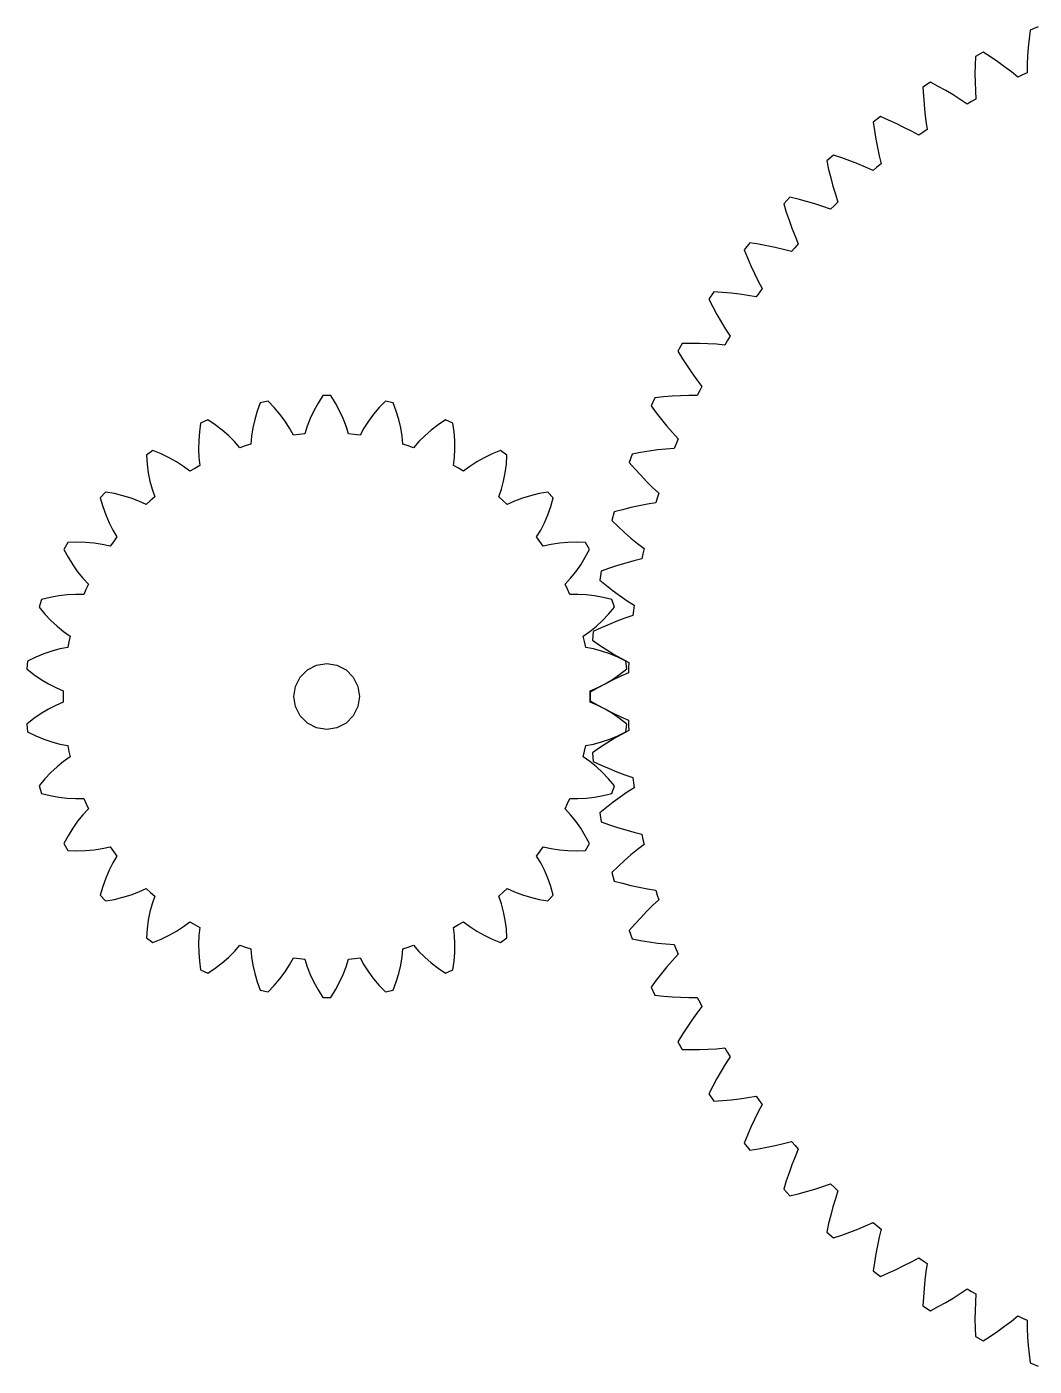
# Model space of a CAD drawing. Header units: metres. Extents: x -46 to 261, y -110 to 110.
# Drawn here: x -45.6 to 107.7, y -101.9 to 101.9 of the extents above; entities that cross this region are included whole.
import ezdxf

# ---------------------------------------------------------------- set-up
doc = ezdxf.new("R2010")
doc.units = ezdxf.units.M

msp = doc.modelspace()

# ---------------------------------------------------------------- linework, layer by layer
for p, q in [((108.285, 101.936), (107.038, 101.412)), ((106.88, 100.096), (106.755, 98.7906)), ((107.038, 101.412), (106.88, 100.096)), ((99.9028, 98.0548), (98.7041, 97.4281)), ((101.018, 97.3376), (99.9028, 98.0548)), ((106.755, 98.7906), (106.665, 97.4959)), ((98.6567, 96.1034), (98.6419, 94.7919)), ((98.7041, 97.4281), (98.6567, 96.1034)), ((102.103, 96.6013), (101.018, 97.3376)), ((103.158, 95.8458), (102.103, 96.6013)), ((104.182, 95.0712), (103.158, 95.8458)), ((106.609, 96.2132), (106.588, 94.9433)), ((106.665, 97.4959), (106.609, 96.2132)), ((98.6419, 94.7919), (98.66, 93.4942)), ((105.174, 94.2775), (104.182, 95.0712)), ((105.858, 94.6025), (105.174, 94.2775)), ((106.588, 94.9433), (105.858, 94.6025)), ((91.8749, 93.4853), (90.7328, 92.7605)), ((90.7328, 92.7605), (90.7965, 91.4365)), ((93.0457, 92.8639), (91.8749, 93.4853)), ((94.189, 92.221), (93.0457, 92.8639)), ((95.3037, 91.5564), (94.189, 92.221)), ((98.66, 93.4942), (98.7117, 92.2113)), ((98.7117, 92.2113), (98.7975, 90.9441)), ((90.7965, 91.4365), (90.8915, 90.1283)), ((90.8915, 90.1283), (91.0181, 88.8367)), ((96.3889, 90.8703), (95.3037, 91.5564)), ((97.4435, 90.1624), (96.3889, 90.8703)), ((98.098, 90.5434), (97.4435, 90.1624)), ((98.7975, 90.9441), (98.098, 90.5434)), ((84.2575, 88.26), (83.1801, 87.4422)), ((85.4762, 87.7388), (84.2575, 88.26)), ((86.6693, 87.1938), (85.4762, 87.7388)), ((91.0181, 88.8367), (91.1769, 87.5626)), ((83.1801, 87.4422), (83.3543, 86.1282)), ((83.3543, 86.1282), (83.5584, 84.8326)), ((87.8357, 86.6249), (86.6693, 87.1938)), ((88.9745, 86.0319), (87.8357, 86.6249)), ((90.0846, 85.4147), (88.9745, 86.0319)), ((90.705, 85.8493), (90.0846, 85.4147)), ((91.3685, 86.307), (90.705, 85.8493)), ((91.1769, 87.5626), (91.3685, 86.307)), ((83.5584, 84.8326), (83.7927, 83.5561)), ((77.1041, 82.4157), (76.0988, 81.5106)), ((78.3622, 81.9983), (77.1041, 82.4157)), ((79.5966, 81.5551), (78.3622, 81.9983)), ((80.8066, 81.0857), (79.5966, 81.5551)), ((83.7927, 83.5561), (84.0576, 82.2997)), ((84.0576, 82.2997), (84.3535, 81.0646)), ((76.0988, 81.5106), (76.3824, 80.2158)), ((76.3824, 80.2158), (76.6942, 78.9417)), ((81.991, 80.5901), (80.8066, 81.0857)), ((83.1488, 80.068), (81.991, 80.5901)), ((83.7307, 80.5529), (83.1488, 80.068)), ((84.3535, 81.0646), (83.7307, 80.5529)), ((76.6942, 78.9417), (77.0345, 77.6894)), ((77.0345, 77.6894), (77.4036, 76.4596)), ((70.4648, 75.9933), (69.5388, 75.0072)), ((71.7534, 75.6827), (70.4648, 75.9933)), ((73.0206, 75.3442), (71.7534, 75.6827)), ((77.4036, 76.4596), (77.8018, 75.2536)), ((69.5388, 75.0072), (69.9297, 73.7407)), ((69.9297, 73.7407), (70.3471, 72.4972)), ((74.2656, 74.9778), (73.0206, 75.3442)), ((75.4873, 74.5831), (74.2656, 74.9778)), ((76.6848, 74.1596), (75.4873, 74.5831)), ((77.224, 74.6915), (76.6848, 74.1596)), ((77.8018, 75.2536), (77.224, 74.6915)), ((70.3471, 72.4972), (70.791, 71.2777)), ((70.791, 71.2777), (71.2616, 70.0831)), ((71.2616, 70.0831), (71.7594, 68.9147)), ((64.3862, 69.0379), (63.546, 67.9778)), ((63.546, 67.9778), (64.0415, 66.7484)), ((65.6962, 68.8361), (64.3862, 69.0379)), ((66.9873, 68.6049), (65.6962, 68.8361)), ((68.2586, 68.3439), (66.9873, 68.6049)), ((69.5091, 68.0528), (68.2586, 68.3439)), ((70.7378, 67.7311), (69.5091, 68.0528)), ((71.2306, 68.3062), (70.7378, 67.7311)), ((71.7594, 68.9147), (71.2306, 68.3062)), ((64.0415, 66.7484), (64.5614, 65.5442)), ((64.5614, 65.5442), (65.1058, 64.3661)), ((65.1058, 64.3661), (65.6748, 63.2151)), ((65.6748, 63.2151), (66.2686, 62.0924)), ((58.9109, 61.5982), (58.1623, 60.4715)), ((60.2332, 61.5068), (58.9109, 61.5982)), ((61.5392, 61.3844), (60.2332, 61.5068)), ((62.8278, 61.2307), (61.5392, 61.3844)), ((64.0983, 61.0453), (62.8278, 61.2307)), ((65.7926, 61.4418), (65.3496, 60.8275)), ((66.2686, 62.0924), (65.7926, 61.4418)), ((58.1623, 60.4715), (58.759, 59.2879)), ((58.759, 59.2879), (59.3779, 58.1314)), ((65.3496, 60.8275), (64.0983, 61.0453)), ((59.3779, 58.1314), (60.0189, 57.003)), ((60.0189, 57.003), (60.6822, 55.9037)), ((60.6822, 55.9037), (61.3679, 54.8345)), ((54.0774, 53.7264), (53.4257, 52.541)), ((55.4027, 53.746), (54.0774, 53.7264)), ((56.7143, 53.7333), (55.4027, 53.746)), ((58.0113, 53.688), (56.7143, 53.7333)), ((59.2928, 53.6095), (58.0113, 53.688)), ((60.558, 53.4972), (59.2928, 53.6095)), ((60.948, 54.1465), (60.558, 53.4972)), ((61.3679, 54.8345), (60.948, 54.1465)), ((53.4257, 52.541), (54.1193, 51.4115)), ((54.1193, 51.4115), (54.8328, 50.3109)), ((54.8328, 50.3109), (55.566, 49.2401)), ((55.566, 49.2401), (56.319, 48.2001)), ((56.319, 48.2001), (57.0917, 47.1921)), ((57.0917, 47.1921), (56.7309, 46.4713)), ((-8.93552, 44.9572), (-10.1227, 44.7049)), ((-7.98933, 43.9708), (-8.93552, 44.9572)), ((-0.60687, 45.8326), (-1.32729, 44.671)), ((0.60687, 45.8326), (-0.60687, 45.8326)), ((1.32729, 44.671), (0.60687, 45.8326)), ((8.93552, 44.9572), (7.98933, 43.9708)), ((10.1227, 44.7049), (8.93552, 44.9572)), ((49.9195, 45.4778), (49.3693, 44.242)), ((51.2385, 45.6082), (49.9195, 45.4778)), ((52.5466, 45.7053), (51.2385, 45.6082)), ((53.8428, 45.7687), (52.5466, 45.7053)), ((55.1264, 45.7977), (53.8428, 45.7687)), ((56.3965, 45.7917), (55.1264, 45.7977)), ((56.7309, 46.4713), (56.3965, 45.7917)), ((-10.5859, 43.4189), (-10.9649, 42.1416)), ((-10.1227, 44.7049), (-10.5859, 43.4189)), ((-7.12361, 42.9581), (-7.98933, 43.9708)), ((-6.3428, 41.9217), (-7.12361, 42.9581)), ((-1.96355, 43.5005), (-2.51181, 42.3244)), ((-1.32729, 44.671), (-1.96355, 43.5005)), ((1.96355, 43.5005), (1.32729, 44.671)), ((2.51181, 42.3244), (1.96355, 43.5005)), ((7.12361, 42.9581), (6.3428, 41.9217)), ((7.98933, 43.9708), (7.12361, 42.9581)), ((10.5859, 43.4189), (10.1227, 44.7049)), ((10.9649, 42.1416), (10.5859, 43.4189)), ((49.3693, 44.242), (50.155, 43.1745)), ((50.155, 43.1745), (50.9581, 42.1375)), ((-19.1962, 41.6233), (-19.3819, 40.2691)), ((-18.0874, 42.117), (-19.1962, 41.6233)), ((-16.9568, 41.3488), (-18.0874, 42.117)), ((-15.8994, 40.5383), (-16.9568, 41.3488)), ((-11.2567, 40.8773), (-11.4565, 39.6302)), ((-10.9649, 42.1416), (-11.2567, 40.8773)), ((-5.65306, 40.8638), (-6.3428, 41.9217)), ((-5.06389, 39.7861), (-5.65306, 40.8638)), ((-2.96652, 41.1461), (-3.31876, 39.9695)), ((-2.51181, 42.3244), (-2.96652, 41.1461)), ((2.96652, 41.1461), (2.51181, 42.3244)), ((3.31876, 39.9695), (2.96652, 41.1461)), ((5.65306, 40.8638), (5.06389, 39.7861)), ((6.3428, 41.9217), (5.65306, 40.8638)), ((11.2567, 40.8773), (10.9649, 42.1416)), ((11.4565, 39.6302), (11.2567, 40.8773)), ((16.9568, 41.3488), (15.8994, 40.5383)), ((18.0874, 42.117), (16.9568, 41.3488)), ((19.1962, 41.6233), (18.0874, 42.117)), ((19.3819, 40.2691), (19.1962, 41.6233)), ((50.9581, 42.1375), (51.7783, 41.1318)), ((51.7783, 41.1318), (52.6157, 40.1584)), ((-19.487, 38.941), (-19.5095, 37.6436)), ((-19.3819, 40.2691), (-19.487, 38.941)), ((-14.9202, 39.6869), (-15.8994, 40.5383)), ((-14.0256, 38.7955), (-14.9202, 39.6869)), ((-13.2252, 37.8638), (-14.0256, 38.7955)), ((-11.4565, 39.6302), (-11.5564, 38.4061)), ((-4.21547, 39.8844), (-5.06389, 39.7861)), ((-3.31876, 39.9695), (-4.21547, 39.8844)), ((4.16907, 39.8893), (3.31876, 39.9695)), ((5.06389, 39.7861), (4.16907, 39.8893)), ((11.5564, 38.4061), (11.4565, 39.6302)), ((14.0256, 38.7955), (13.2252, 37.8638)), ((14.9202, 39.6869), (14.0256, 38.7955)), ((15.8994, 40.5383), (14.9202, 39.6869)), ((19.487, 38.941), (19.3819, 40.2691)), ((19.5095, 37.6436), (19.487, 38.941)), ((52.6157, 40.1584), (53.47, 39.2186)), ((53.47, 39.2186), (53.1707, 38.4702)), ((-26.4487, 37.4361), (-27.4307, 36.7226)), ((-27.4307, 36.7226), (-27.3307, 35.3594)), ((-25.1832, 36.9197), (-26.4487, 37.4361)), ((-23.9804, 36.3468), (-25.1832, 36.9197)), ((-19.5095, 37.6436), (-19.4457, 36.3823)), ((-12.4158, 38.1364), (-13.2252, 37.8638)), ((-11.5564, 38.4061), (-12.4158, 38.1364)), ((12.3714, 38.1508), (11.5564, 38.4061)), ((13.2252, 37.8638), (12.3714, 38.1508)), ((19.4457, 36.3823), (19.5095, 37.6436)), ((25.1832, 36.9197), (23.9804, 36.3468)), ((26.4487, 37.4361), (25.1832, 36.9197)), ((27.4307, 36.7226), (26.4487, 37.4361)), ((27.3307, 35.3594), (27.4307, 36.7226)), ((46.4664, 36.9102), (46.0215, 35.6327)), ((47.7699, 37.1505), (46.4664, 36.9102)), ((49.0652, 37.3568), (47.7699, 37.1505)), ((50.3516, 37.5284), (49.0652, 37.3568)), ((51.6283, 37.6647), (50.3516, 37.5284)), ((52.8945, 37.7649), (51.6283, 37.6647)), ((53.1707, 38.4702), (52.8945, 37.7649)), ((-27.3307, 35.3594), (-27.1575, 34.0385)), ((-22.8456, 35.7176), (-23.9804, 36.3468)), ((-21.7851, 35.0316), (-22.8456, 35.7176)), ((-20.8085, 34.2867), (-21.7851, 35.0316)), ((-20.0735, 34.7216), (-20.8085, 34.2867)), ((-19.2889, 35.1641), (-20.0735, 34.7216)), ((-19.4457, 36.3823), (-19.2889, 35.1641)), ((19.2889, 35.1641), (19.4457, 36.3823)), ((20.0331, 34.7449), (19.2889, 35.1641)), ((20.8085, 34.2867), (20.0331, 34.7449)), ((21.7851, 35.0316), (20.8085, 34.2867)), ((22.8456, 35.7176), (21.7851, 35.0316)), ((23.9804, 36.3468), (22.8456, 35.7176)), ((27.1575, 34.0385), (27.3307, 35.3594)), ((46.0215, 35.6327), (46.8938, 34.6347)), ((-27.1575, 34.0385), (-26.9097, 32.7648)), ((-26.9097, 32.7648), (-26.5851, 31.5443)), ((26.5851, 31.5443), (26.9097, 32.7648)), ((26.9097, 32.7648), (27.1575, 34.0385)), ((46.8938, 34.6347), (47.7809, 33.6685)), ((47.7809, 33.6685), (48.6824, 32.7349)), ((48.6824, 32.7349), (49.5983, 31.8351)), ((-33.6542, 31.119), (-34.4663, 30.217)), ((-32.3089, 30.8771), (-33.6542, 31.119)), ((-31.0133, 30.5667), (-32.3089, 30.8771)), ((-26.5851, 31.5443), (-26.1784, 30.3853)), ((26.1784, 30.3853), (26.5851, 31.5443)), ((32.3089, 30.8771), (31.0133, 30.5667)), ((33.6542, 31.119), (32.3089, 30.8771)), ((34.4663, 30.217), (33.6542, 31.119)), ((49.5983, 31.8351), (50.5283, 30.9701)), ((50.5283, 30.9701), (50.2926, 30.1992)), ((-34.4663, 30.217), (-34.0851, 28.9044)), ((-34.0851, 28.9044), (-33.641, 27.6483)), ((-29.7724, 30.1872), (-31.0133, 30.5667)), ((-28.5925, 29.7367), (-29.7724, 30.1872)), ((-27.4824, 29.2111), (-28.5925, 29.7367)), ((-26.8539, 29.7894), (-27.4824, 29.2111)), ((-26.1784, 30.3853), (-26.8539, 29.7894)), ((26.8192, 29.8206), (26.1784, 30.3853)), ((27.4824, 29.2111), (26.8192, 29.8206)), ((28.5925, 29.7367), (27.4824, 29.2111)), ((29.7724, 30.1872), (28.5925, 29.7367)), ((31.0133, 30.5667), (29.7724, 30.1872)), ((33.641, 27.6483), (34.0851, 28.9044)), ((34.0851, 28.9044), (34.4663, 30.217)), ((46.2947, 28.7462), (45.0212, 28.4322)), ((47.5622, 29.0248), (46.2947, 28.7462)), ((48.823, 29.2675), (47.5622, 29.0248)), ((50.0764, 29.4733), (48.823, 29.2675)), ((50.2926, 30.1992), (50.0764, 29.4733)), ((-33.641, 27.6483), (-33.1339, 26.4539)), ((33.1339, 26.4539), (33.641, 27.6483)), ((43.7424, 28.0837), (43.406, 26.7735)), ((43.406, 26.7735), (44.3587, 25.8519)), ((45.0212, 28.4322), (43.7424, 28.0837)), ((-33.1339, 26.4539), (-32.5625, 25.3276)), ((-32.5625, 25.3276), (-31.9238, 24.2785)), ((31.9238, 24.2785), (32.5625, 25.3276)), ((32.5625, 25.3276), (33.1339, 26.4539)), ((44.3587, 25.8519), (45.3235, 24.9633)), ((45.3235, 24.9633), (46.2999, 24.1085)), ((-39.3887, 23.4419), (-39.9956, 22.3907)), ((-38.0226, 23.485), (-39.3887, 23.4419)), ((-36.6908, 23.4507), (-38.0226, 23.485)), ((-35.3981, 23.3375), (-36.6908, 23.4507)), ((-34.1503, 23.1422), (-35.3981, 23.3375)), ((-32.9552, 22.8589), (-34.1503, 23.1422)), ((-32.4606, 23.5551), (-32.9552, 22.8589)), ((-31.9238, 24.2785), (-32.4606, 23.5551)), ((32.4332, 23.5929), (31.9238, 24.2785)), ((32.9552, 22.8589), (32.4332, 23.5929)), ((34.1503, 23.1422), (32.9552, 22.8589)), ((35.3981, 23.3375), (34.1503, 23.1422)), ((36.6908, 23.4507), (35.3981, 23.3375)), ((38.0226, 23.485), (36.6908, 23.4507)), ((39.3887, 23.4419), (38.0226, 23.485)), ((39.9956, 22.3907), (39.3887, 23.4419)), ((46.2999, 24.1085), (47.2879, 23.2885)), ((47.2879, 23.2885), (48.287, 22.5043)), ((48.287, 22.5043), (48.1167, 21.7164)), ((-39.9956, 22.3907), (-39.3499, 21.186)), ((-39.3499, 21.186), (-38.6543, 20.0498)), ((38.6543, 20.0498), (39.3499, 21.186)), ((39.3499, 21.186), (39.9956, 22.3907)), ((46.7303, 20.665), (45.4942, 20.3177)), ((47.9619, 20.975), (46.7303, 20.665)), ((48.1167, 21.7164), (47.9619, 20.975)), ((-38.6543, 20.0498), (-37.9099, 18.9869)), ((-37.9099, 18.9869), (-37.1169, 18.004)), ((37.1169, 18.004), (37.9099, 18.9869)), ((37.9099, 18.9869), (38.6543, 20.0498)), ((41.7664, 19.0602), (41.5409, 17.7264)), ((43.0116, 19.5145), (41.7664, 19.0602)), ((44.2544, 19.9339), (43.0116, 19.5145)), ((45.4942, 20.3177), (44.2544, 19.9339)), ((-37.1169, 18.004), (-36.274, 17.1106)), ((-36.274, 17.1106), (-36.6486, 16.2915)), ((36.274, 17.1106), (37.1169, 18.004)), ((36.6297, 16.3341), (36.274, 17.1106)), ((36.9877, 15.5076), (36.6297, 16.3341)), ((41.5409, 17.7264), (42.5674, 16.8878)), ((42.5674, 16.8878), (43.6031, 16.0831)), ((-43.4019, 14.7402), (-43.7769, 13.5859)), ((-42.0745, 15.0664), (-43.4019, 14.7402)), ((-40.7646, 15.3098), (-42.0745, 15.0664)), ((-39.4767, 15.4678), (-40.7646, 15.3098)), ((-38.2156, 15.5362), (-39.4767, 15.4678)), ((-36.9877, 15.5076), (-38.2156, 15.5362)), ((-36.6486, 16.2915), (-36.9877, 15.5076)), ((38.2156, 15.5362), (36.9877, 15.5076)), ((39.4767, 15.4678), (38.2156, 15.5362)), ((40.7646, 15.3098), (39.4767, 15.4678)), ((42.0745, 15.0664), (40.7646, 15.3098)), ((43.4019, 14.7402), (42.0745, 15.0664)), ((43.7769, 13.5859), (43.4019, 14.7402)), ((43.6031, 16.0831), (44.6477, 15.313)), ((44.6477, 15.313), (45.7008, 14.5785)), ((45.7008, 14.5785), (46.762, 13.8806)), ((-43.7769, 13.5859), (-42.8948, 12.5418)), ((-42.8948, 12.5418), (-41.9782, 11.5749)), ((41.9782, 11.5749), (42.8948, 12.5418)), ((42.8948, 12.5418), (43.7769, 13.5859)), ((46.5661, 12.3295), (45.3646, 11.9175)), ((46.6583, 13.0813), (46.5661, 12.3295)), ((46.762, 13.8806), (46.6583, 13.0813)), ((-41.9782, 11.5749), (-41.0291, 10.6901)), ((-41.0291, 10.6901), (-40.049, 9.89352)), ((40.049, 9.89352), (41.0291, 10.6901)), ((41.7553, 10.4599), (40.5525, 9.90298)), ((41.0291, 10.6901), (41.9782, 11.5749)), ((42.9587, 10.9818), (41.7553, 10.4599)), ((44.162, 11.468), (42.9587, 10.9818)), ((45.3646, 11.9175), (44.162, 11.468)), ((-40.049, 9.89352), (-39.0388, 9.19492)), ((-39.235, 8.3158), (-39.4036, 7.47852)), ((-39.0388, 9.19492), (-39.235, 8.3158)), ((39.0388, 9.19492), (40.049, 9.89352)), ((39.2253, 8.36143), (39.0388, 9.19492)), ((39.4036, 7.47852), (39.2253, 8.36143)), ((40.5525, 9.90298), (40.4393, 8.55504)), ((40.4393, 8.55504), (41.5324, 7.8053)), ((-43.0569, 6.49982), (-44.2875, 5.9894)), ((-41.83, 6.92215), (-43.0569, 6.49982)), ((-40.6107, 7.25121), (-41.83, 6.92215)), ((-39.4036, 7.47852), (-40.6107, 7.25121)), ((40.6107, 7.25121), (39.4036, 7.47852)), ((41.83, 6.92215), (40.6107, 7.25121)), ((41.5324, 7.8053), (42.6319, 7.09003)), ((43.0569, 6.49982), (41.83, 6.92215)), ((42.6319, 7.09003), (43.7372, 6.41002)), ((44.2875, 5.9894), (43.0569, 6.49982)), ((43.7372, 6.41002), (44.8481, 5.7662)), ((-45.5181, 5.39435), (-45.6449, 4.18726)), ((-45.6449, 4.18726), (-44.565, 3.34937)), ((-44.2875, 5.9894), (-45.5181, 5.39435)), ((-2.93892, 4.04507), (-1.54507, 4.75528)), ((-1.54507, 4.75528), (0, 5)), ((0, 5), (1.54507, 4.75528)), ((1.54507, 4.75528), (2.93892, 4.04507)), ((45.5181, 5.39435), (44.2875, 5.9894)), ((44.565, 3.34937), (45.6449, 4.18726)), ((44.8481, 5.7662), (45.964, 5.15965)), ((45.6449, 4.18726), (45.5181, 5.39435)), ((45.9275, 4.35439), (45.8985, 3.59752)), ((45.964, 5.15965), (45.9275, 4.35439)), ((-44.565, 3.34937), (-43.4674, 2.59424)), ((-43.4674, 2.59424), (-42.3551, 1.92604)), ((-4.75528, 1.54507), (-4.04507, 2.93892)), ((-4.04507, 2.93892), (-2.93892, 4.04507)), ((2.93892, 4.04507), (4.04507, 2.93892)), ((4.04507, 2.93892), (4.75528, 1.54507)), ((42.3551, 1.92604), (43.4674, 2.59424)), ((43.5749, 2.53789), (42.4165, 1.95276)), ((43.4674, 2.59424), (44.565, 3.34937)), ((44.7358, 3.08649), (43.5749, 2.53789)), ((45.8985, 3.59752), (44.7358, 3.08649)), ((-42.3551, 1.92604), (-41.2308, 1.35066)), ((-41.2308, 1.35066), (-40.0974, 0.87736)), ((-40.0974, 0.87736), (-40.1065, -0.02333)), ((-5, 0), (-4.75528, 1.54507)), ((-4.75528, -1.54507), (-5, 0)), ((4.75528, 1.54507), (5, 0)), ((5, 0), (4.75528, -1.54507)), ((40.0974, 0.87736), (41.2308, 1.35066)), ((40.1065, 0.02333), (40.0974, 0.87736)), ((40.0974, -0.87736), (40.1065, 0.02333)), ((41.2611, 1.33197), (40.1091, 0.67635)), ((40.1091, 0.67635), (40.1091, -0.67633)), ((41.2308, 1.35066), (42.3551, 1.92604)), ((42.4165, 1.95276), (41.2611, 1.33197)), ((-42.3551, -1.92604), (-43.4674, -2.59424)), ((-41.2308, -1.35066), (-42.3551, -1.92604)), ((-40.0974, -0.87736), (-41.2308, -1.35066)), ((-40.1065, -0.02333), (-40.0974, -0.87736)), ((-4.04507, -2.93892), (-4.75528, -1.54507)), ((4.75528, -1.54507), (4.04507, -2.93892)), ((41.2308, -1.35066), (40.0974, -0.87736)), ((40.1091, -0.67633), (41.2611, -1.33197)), ((42.3551, -1.92604), (41.2308, -1.35066)), ((41.2611, -1.33197), (42.4165, -1.95276)), ((43.4674, -2.59424), (42.3551, -1.92604)), ((42.4165, -1.95276), (43.5749, -2.53787)), ((-44.565, -3.34937), (-45.6449, -4.18726)), ((-43.4674, -2.59424), (-44.565, -3.34937)), ((-2.93892, -4.04507), (-4.04507, -2.93892)), ((-1.54507, -4.75528), (-2.93892, -4.04507)), ((2.93892, -4.04507), (1.54507, -4.75528)), ((4.04507, -2.93892), (2.93892, -4.04507)), ((44.565, -3.34937), (43.4674, -2.59424)), ((43.5749, -2.53787), (44.7358, -3.08649)), ((45.6449, -4.18726), (44.565, -3.34937)), ((44.7358, -3.08649), (45.8985, -3.59753)), ((45.8985, -3.59753), (45.9296, -4.40302)), ((-45.6449, -4.18726), (-45.5181, -5.39435)), ((-45.5181, -5.39435), (-44.2875, -5.9894)), ((-44.2875, -5.9894), (-43.0569, -6.49982)), ((0, -5), (-1.54507, -4.75528)), ((1.54507, -4.75528), (0, -5)), ((43.0569, -6.49982), (44.2875, -5.9894)), ((44.8481, -5.7662), (43.7372, -6.41002)), ((44.2875, -5.9894), (45.5181, -5.39435)), ((45.964, -5.15965), (44.8481, -5.7662)), ((45.5181, -5.39435), (45.6449, -4.18726)), ((45.9296, -4.40302), (45.964, -5.15965)), ((-43.0569, -6.49982), (-41.83, -6.92215)), ((-41.83, -6.92215), (-40.6107, -7.25121)), ((-40.6107, -7.25121), (-39.4036, -7.47852)), ((-39.4036, -7.47852), (-39.2253, -8.36143)), ((39.235, -8.3158), (39.4036, -7.47852)), ((39.4036, -7.47852), (40.6107, -7.25121)), ((41.5324, -7.8053), (40.4393, -8.55504)), ((40.6107, -7.25121), (41.83, -6.92215)), ((42.6319, -7.09003), (41.5324, -7.8053)), ((41.83, -6.92215), (43.0569, -6.49982)), ((43.7372, -6.41002), (42.6319, -7.09003)), ((-40.049, -9.89352), (-41.0291, -10.6901)), ((-39.0388, -9.19492), (-40.049, -9.89352)), ((-39.2253, -8.36143), (-39.0388, -9.19492)), ((39.0388, -9.19492), (39.235, -8.3158)), ((40.049, -9.89352), (39.0388, -9.19492)), ((41.0291, -10.6901), (40.049, -9.89352)), ((40.4393, -8.55504), (40.5525, -9.90298)), ((40.5525, -9.90298), (41.7553, -10.4599)), ((-41.9782, -11.5749), (-42.8948, -12.5418)), ((-41.0291, -10.6901), (-41.9782, -11.5749)), ((41.9782, -11.5749), (41.0291, -10.6901)), ((41.7553, -10.4599), (42.9587, -10.9818)), ((42.8948, -12.5418), (41.9782, -11.5749)), ((42.9587, -10.9818), (44.162, -11.468)), ((44.162, -11.468), (45.3646, -11.9175)), ((45.3646, -11.9175), (46.5661, -12.3295)), ((-42.8948, -12.5418), (-43.7769, -13.5859)), ((-43.7769, -13.5859), (-43.4019, -14.7402)), ((43.7769, -13.5859), (42.8948, -12.5418)), ((43.4019, -14.7402), (43.7769, -13.5859)), ((46.762, -13.8806), (45.7008, -14.5785)), ((46.5661, -12.3295), (46.6644, -13.1295)), ((46.6644, -13.1295), (46.762, -13.8806)), ((-43.4019, -14.7402), (-42.0745, -15.0664)), ((-42.0745, -15.0664), (-40.7646, -15.3098)), ((-40.7646, -15.3098), (-39.4767, -15.4678)), ((-39.4767, -15.4678), (-38.2156, -15.5362)), ((-38.2156, -15.5362), (-36.9877, -15.5076)), ((-36.9877, -15.5076), (-36.6297, -16.3341)), ((36.274, -17.1106), (36.6486, -16.2915)), ((36.6486, -16.2915), (36.9877, -15.5076)), ((36.9877, -15.5076), (38.2156, -15.5362)), ((38.2156, -15.5362), (39.4767, -15.4678)), ((39.4767, -15.4678), (40.7646, -15.3098)), ((40.7646, -15.3098), (42.0745, -15.0664)), ((42.0745, -15.0664), (43.4019, -14.7402)), ((43.6031, -16.0831), (42.5674, -16.8878)), ((44.6477, -15.313), (43.6031, -16.0831)), ((45.7008, -14.5785), (44.6477, -15.313)), ((-37.1169, -18.004), (-37.9099, -18.9869)), ((-36.274, -17.1106), (-37.1169, -18.004)), ((-36.6297, -16.3341), (-36.274, -17.1106)), ((37.1169, -18.004), (36.274, -17.1106)), ((37.9099, -18.9869), (37.1169, -18.004)), ((42.5674, -16.8878), (41.5409, -17.7264)), ((41.5409, -17.7264), (41.7664, -19.0602)), ((-38.6543, -20.0498), (-39.3499, -21.186)), ((-37.9099, -18.9869), (-38.6543, -20.0498)), ((38.6543, -20.0498), (37.9099, -18.9869)), ((39.3499, -21.186), (38.6543, -20.0498)), ((41.7664, -19.0602), (43.0116, -19.5145)), ((43.0116, -19.5145), (44.2544, -19.9339)), ((44.2544, -19.9339), (45.4942, -20.3177)), ((45.4942, -20.3177), (46.7303, -20.665)), ((-39.3499, -21.186), (-39.9956, -22.3907)), ((-39.9956, -22.3907), (-39.3887, -23.4419)), ((39.9956, -22.3907), (39.3499, -21.186)), ((39.3887, -23.4419), (39.9956, -22.3907)), ((46.7303, -20.665), (47.9619, -20.975)), ((47.9619, -20.975), (48.1269, -21.764)), ((48.1269, -21.764), (48.287, -22.5043)), ((-39.3887, -23.4419), (-38.0226, -23.485)), ((-38.0226, -23.485), (-36.6908, -23.4507)), ((-36.6908, -23.4507), (-35.3981, -23.3375)), ((-35.3981, -23.3375), (-34.1503, -23.1422)), ((-34.1503, -23.1422), (-32.9552, -22.8589)), ((-32.9552, -22.8589), (-32.4332, -23.5929)), ((-31.9238, -24.2785), (-32.5625, -25.3276)), ((-32.4332, -23.5929), (-31.9238, -24.2785)), ((31.9238, -24.2785), (32.4606, -23.5551)), ((32.5625, -25.3276), (31.9238, -24.2785)), ((32.4606, -23.5551), (32.9552, -22.8589)), ((32.9552, -22.8589), (34.1503, -23.1422)), ((34.1503, -23.1422), (35.3981, -23.3375)), ((35.3981, -23.3375), (36.6908, -23.4507)), ((36.6908, -23.4507), (38.0226, -23.485)), ((38.0226, -23.485), (39.3887, -23.4419)), ((46.2999, -24.1085), (45.3235, -24.9633)), ((47.2879, -23.2885), (46.2999, -24.1085)), ((48.287, -22.5043), (47.2879, -23.2885)), ((-33.1339, -26.4539), (-33.641, -27.6483)), ((-32.5625, -25.3276), (-33.1339, -26.4539)), ((33.1339, -26.4539), (32.5625, -25.3276)), ((33.641, -27.6483), (33.1339, -26.4539)), ((44.3587, -25.8519), (43.406, -26.7735)), ((45.3235, -24.9633), (44.3587, -25.8519)), ((-33.641, -27.6483), (-34.0851, -28.9044)), ((34.0851, -28.9044), (33.641, -27.6483)), ((43.406, -26.7735), (43.7424, -28.0837)), ((43.7424, -28.0837), (45.0212, -28.4322)), ((45.0212, -28.4322), (46.2947, -28.7462)), ((-34.0851, -28.9044), (-34.4663, -30.217)), ((-34.4663, -30.217), (-33.6542, -31.119)), ((-32.3089, -30.8771), (-31.0133, -30.5667)), ((-31.0133, -30.5667), (-29.7724, -30.1872)), ((-29.7724, -30.1872), (-28.5925, -29.7367)), ((-28.5925, -29.7367), (-27.4824, -29.2111)), ((-27.4824, -29.2111), (-26.8192, -29.8206)), ((-26.8192, -29.8206), (-26.1784, -30.3853)), ((-26.1784, -30.3853), (-26.5851, -31.5443)), ((26.1784, -30.3853), (26.8539, -29.7894)), ((26.5851, -31.5443), (26.1784, -30.3853)), ((26.8539, -29.7894), (27.4824, -29.2111)), ((27.4824, -29.2111), (28.5925, -29.7367)), ((28.5925, -29.7367), (29.7724, -30.1872)), ((29.7724, -30.1872), (31.0133, -30.5667)), ((31.0133, -30.5667), (32.3089, -30.8771)), ((33.6542, -31.119), (34.4663, -30.217)), ((34.4663, -30.217), (34.0851, -28.9044)), ((46.2947, -28.7462), (47.5622, -29.0248)), ((47.5622, -29.0248), (48.823, -29.2675)), ((48.823, -29.2675), (50.0764, -29.4733)), ((50.0764, -29.4733), (50.3067, -30.2458)), ((50.3067, -30.2458), (50.5283, -30.9701)), ((-33.6542, -31.119), (-32.3089, -30.8771)), ((-26.5851, -31.5443), (-26.9097, -32.7648)), ((26.9097, -32.7648), (26.5851, -31.5443)), ((32.3089, -30.8771), (33.6542, -31.119)), ((49.5983, -31.8351), (48.6824, -32.7349)), ((50.5283, -30.9701), (49.5983, -31.8351)), ((-27.1575, -34.0385), (-27.3307, -35.3594)), ((-26.9097, -32.7648), (-27.1575, -34.0385)), ((-21.7851, -35.0316), (-20.8085, -34.2867)), ((-20.8085, -34.2867), (-20.0331, -34.7449)), ((20.0735, -34.7216), (20.8085, -34.2867)), ((20.8085, -34.2867), (21.7851, -35.0316)), ((27.1575, -34.0385), (26.9097, -32.7648)), ((27.3307, -35.3594), (27.1575, -34.0385)), ((46.8938, -34.6347), (46.0215, -35.6327)), ((47.7809, -33.6685), (46.8938, -34.6347)), ((48.6824, -32.7349), (47.7809, -33.6685)), ((-27.3307, -35.3594), (-27.4307, -36.7226)), ((-25.1832, -36.9197), (-23.9804, -36.3468)), ((-23.9804, -36.3468), (-22.8456, -35.7176)), ((-22.8456, -35.7176), (-21.7851, -35.0316)), ((-20.0331, -34.7449), (-19.2889, -35.1641)), ((-19.4457, -36.3823), (-19.5095, -37.6436)), ((-19.2889, -35.1641), (-19.4457, -36.3823)), ((19.2889, -35.1641), (20.0735, -34.7216)), ((19.4457, -36.3823), (19.2889, -35.1641)), ((19.5095, -37.6436), (19.4457, -36.3823)), ((21.7851, -35.0316), (22.8456, -35.7176)), ((22.8456, -35.7176), (23.9804, -36.3468)), ((23.9804, -36.3468), (25.1832, -36.9197)), ((27.4307, -36.7226), (27.3307, -35.3594)), ((46.0215, -35.6327), (46.4664, -36.9102)), ((-27.4307, -36.7226), (-26.4487, -37.4361)), ((-26.4487, -37.4361), (-25.1832, -36.9197)), ((-19.5095, -37.6436), (-19.487, -38.941)), ((-14.0256, -38.7955), (-13.2252, -37.8638)), ((-13.2252, -37.8638), (-12.3714, -38.1508)), ((-12.3714, -38.1508), (-11.5564, -38.4061)), ((-11.5564, -38.4061), (-11.4565, -39.6302)), ((11.4565, -39.6302), (11.5564, -38.4061)), ((11.5564, -38.4061), (12.4158, -38.1364)), ((12.4158, -38.1364), (13.2252, -37.8638)), ((13.2252, -37.8638), (14.0256, -38.7955)), ((19.487, -38.941), (19.5095, -37.6436)), ((25.1832, -36.9197), (26.4487, -37.4361)), ((26.4487, -37.4361), (27.4307, -36.7226)), ((46.4664, -36.9102), (47.7699, -37.1505)), ((47.7699, -37.1505), (49.0652, -37.3568)), ((49.0652, -37.3568), (50.3516, -37.5284)), ((50.3516, -37.5284), (51.6283, -37.6647)), ((51.6283, -37.6647), (52.8945, -37.7649)), ((52.8945, -37.7649), (53.1887, -38.5154)), ((53.1887, -38.5154), (53.47, -39.2186)), ((-19.487, -38.941), (-19.3819, -40.2691)), ((-19.3819, -40.2691), (-19.1962, -41.6233)), ((-16.9568, -41.3488), (-15.8994, -40.5383)), ((-15.8994, -40.5383), (-14.9202, -39.6869)), ((-14.9202, -39.6869), (-14.0256, -38.7955)), ((-11.4565, -39.6302), (-11.2567, -40.8773)), ((-5.65306, -40.8638), (-5.06389, -39.7861)), ((-5.06389, -39.7861), (-4.16907, -39.8893)), ((-4.16907, -39.8893), (-3.31876, -39.9695)), ((-3.31876, -39.9695), (-2.96652, -41.1461)), ((2.96651, -41.1461), (3.31874, -39.9695)), ((3.31874, -39.9695), (4.21547, -39.8844)), ((4.21547, -39.8844), (5.06389, -39.7861)), ((5.06389, -39.7861), (5.65306, -40.8638)), ((11.2567, -40.8773), (11.4565, -39.6302)), ((14.0256, -38.7955), (14.9202, -39.6869)), ((14.9202, -39.6869), (15.8994, -40.5383)), ((15.8994, -40.5383), (16.9568, -41.3488)), ((19.1962, -41.6233), (19.3819, -40.2691)), ((19.3819, -40.2691), (19.487, -38.941)), ((52.6157, -40.1584), (51.7783, -41.1318)), ((53.47, -39.2186), (52.6157, -40.1584)), ((-19.1962, -41.6233), (-18.0874, -42.117)), ((-18.0874, -42.117), (-16.9568, -41.3488)), ((-11.2567, -40.8773), (-10.9649, -42.1416)), ((-10.9649, -42.1416), (-10.5859, -43.4189)), ((-7.12361, -42.9581), (-6.3428, -41.9217)), ((-6.3428, -41.9217), (-5.65306, -40.8638)), ((-2.96652, -41.1461), (-2.51181, -42.3244)), ((-2.51181, -42.3244), (-1.96355, -43.5005)), ((1.96353, -43.5005), (2.5118, -42.3244)), ((2.5118, -42.3244), (2.96651, -41.1461)), ((5.65306, -40.8638), (6.3428, -41.9217)), ((6.3428, -41.9217), (7.12361, -42.9581)), ((10.5859, -43.4189), (10.9649, -42.1416)), ((10.9649, -42.1416), (11.2567, -40.8773)), ((16.9568, -41.3488), (18.0874, -42.117)), ((18.0874, -42.117), (19.1962, -41.6233)), ((50.9581, -42.1375), (50.155, -43.1745)), ((51.7783, -41.1318), (50.9581, -42.1375)), ((-10.5859, -43.4189), (-10.1227, -44.7049)), ((-10.1227, -44.7049), (-8.93552, -44.9572)), ((-8.93552, -44.9572), (-7.98933, -43.9708)), ((-7.98933, -43.9708), (-7.12361, -42.9581)), ((-1.96355, -43.5005), (-1.32729, -44.671)), ((-1.32729, -44.671), (-0.60687, -45.8326)), ((0.60686, -45.8326), (1.32727, -44.671)), ((1.32727, -44.671), (1.96353, -43.5005)), ((7.12361, -42.9581), (7.98933, -43.9708)), ((7.98933, -43.9708), (8.93552, -44.9572)), ((8.93552, -44.9572), (10.1227, -44.7049)), ((10.1227, -44.7049), (10.5859, -43.4189)), ((50.155, -43.1745), (49.3693, -44.242)), ((49.3693, -44.242), (49.9195, -45.4778)), ((-0.60687, -45.8326), (0.60686, -45.8326)), ((49.9195, -45.4778), (51.2385, -45.6082)), ((51.2385, -45.6082), (52.5466, -45.7053)), ((52.5466, -45.7053), (53.8428, -45.7687)), ((53.8428, -45.7687), (55.1264, -45.7977)), ((55.1264, -45.7977), (56.3965, -45.7917)), ((56.3965, -45.7917), (56.7525, -46.5149)), ((56.7525, -46.5149), (57.0917, -47.1921)), ((56.319, -48.2001), (55.566, -49.2401)), ((57.0917, -47.1921), (56.319, -48.2001)), ((54.8328, -50.3109), (54.1193, -51.4115)), ((55.566, -49.2401), (54.8328, -50.3109)), ((54.1193, -51.4115), (53.4257, -52.541)), ((53.4257, -52.541), (54.0774, -53.7264)), ((54.0774, -53.7264), (55.4027, -53.746)), ((55.4027, -53.746), (56.7143, -53.7333)), ((56.7143, -53.7333), (58.0113, -53.688)), ((58.0113, -53.688), (59.2928, -53.6095)), ((59.2928, -53.6095), (60.558, -53.4972)), ((60.558, -53.4972), (60.9732, -54.1881)), ((61.3679, -54.8345), (60.6822, -55.9037)), ((60.9732, -54.1881), (61.3679, -54.8345)), ((60.0189, -57.003), (59.3779, -58.1314)), ((60.6822, -55.9037), (60.0189, -57.003)), ((59.3779, -58.1314), (58.759, -59.2879)), ((58.759, -59.2879), (58.1623, -60.4715)), ((58.1623, -60.4715), (58.9109, -61.5982)), ((62.8278, -61.2307), (64.0983, -61.0453)), ((64.0983, -61.0453), (65.3496, -60.8275)), ((65.3496, -60.8275), (65.8212, -61.4812)), ((58.9109, -61.5982), (60.2332, -61.5068)), ((60.2332, -61.5068), (61.5392, -61.3844)), ((61.5392, -61.3844), (62.8278, -61.2307)), ((66.2686, -62.0924), (65.6748, -63.2151)), ((65.8212, -61.4812), (66.2686, -62.0924)), ((65.1058, -64.3661), (64.5614, -65.5442)), ((65.6748, -63.2151), (65.1058, -64.3661)), ((64.0415, -66.7484), (63.546, -67.9778)), ((64.5614, -65.5442), (64.0415, -66.7484)), ((63.546, -67.9778), (64.3862, -69.0379)), ((64.3862, -69.0379), (65.6962, -68.8361)), ((65.6962, -68.8361), (66.9873, -68.6049)), ((66.9873, -68.6049), (68.2586, -68.3439)), ((68.2586, -68.3439), (69.5091, -68.0528)), ((69.5091, -68.0528), (70.7378, -67.7311)), ((70.7378, -67.7311), (71.2624, -68.3431)), ((71.7594, -68.9147), (71.2616, -70.0831)), ((71.2624, -68.3431), (71.7594, -68.9147)), ((70.791, -71.2777), (70.3471, -72.4972)), ((71.2616, -70.0831), (70.791, -71.2777)), ((70.3471, -72.4972), (69.9297, -73.7407)), ((69.9297, -73.7407), (69.5388, -75.0072)), ((69.5388, -75.0072), (70.4648, -75.9933)), ((71.7534, -75.6827), (73.0206, -75.3442)), ((73.0206, -75.3442), (74.2656, -74.9778)), ((74.2656, -74.9778), (75.4873, -74.5831)), ((75.4873, -74.5831), (76.6848, -74.1596)), ((76.6848, -74.1596), (77.2588, -74.7256)), ((77.2588, -74.7256), (77.8018, -75.2536)), ((77.8018, -75.2536), (77.4036, -76.4596)), ((70.4648, -75.9933), (71.7534, -75.6827)), ((77.4036, -76.4596), (77.0345, -77.6894)), ((76.6942, -78.9417), (76.3824, -80.2158)), ((77.0345, -77.6894), (76.6942, -78.9417)), ((76.3824, -80.2158), (76.0988, -81.5106)), ((76.0988, -81.5106), (77.1041, -82.4157)), ((79.5966, -81.5551), (80.8066, -81.0857)), ((80.8066, -81.0857), (81.991, -80.5901)), ((81.991, -80.5901), (83.1488, -80.068)), ((83.1488, -80.068), (83.7682, -80.5839)), ((83.7682, -80.5839), (84.3535, -81.0646)), ((84.3535, -81.0646), (84.0576, -82.2997)), ((77.1041, -82.4157), (78.3622, -81.9983)), ((78.3622, -81.9983), (79.5966, -81.5551)), ((83.7927, -83.5561), (83.5584, -84.8326)), ((84.0576, -82.2997), (83.7927, -83.5561)), ((83.5584, -84.8326), (83.3543, -86.1282)), ((88.9745, -86.0319), (90.0846, -85.4147)), ((90.0846, -85.4147), (90.745, -85.877)), ((83.3543, -86.1282), (83.1801, -87.4422)), ((83.1801, -87.4422), (84.2575, -88.26)), ((85.4762, -87.7388), (86.6693, -87.1938)), ((86.6693, -87.1938), (87.8357, -86.6249)), ((87.8357, -86.6249), (88.9745, -86.0319)), ((90.745, -85.877), (91.3685, -86.307)), ((91.1769, -87.5626), (91.0181, -88.8367)), ((91.3685, -86.307), (91.1769, -87.5626)), ((84.2575, -88.26), (85.4762, -87.7388)), ((91.0181, -88.8367), (90.8915, -90.1283)), ((90.7965, -91.4365), (90.7328, -92.7605)), ((90.8915, -90.1283), (90.7965, -91.4365)), ((94.189, -92.221), (95.3037, -91.5564)), ((95.3037, -91.5564), (96.3889, -90.8703)), ((96.3889, -90.8703), (97.4435, -90.1624)), ((97.4435, -90.1624), (98.1402, -90.5678)), ((98.1402, -90.5678), (98.7975, -90.9441)), ((98.7975, -90.9441), (98.7117, -92.2113)), ((90.7328, -92.7605), (91.8749, -93.4853)), ((91.8749, -93.4853), (93.0457, -92.8639)), ((93.0457, -92.8639), (94.189, -92.221)), ((98.66, -93.4942), (98.6419, -94.7919)), ((98.7117, -92.2113), (98.66, -93.4942)), ((98.6419, -94.7919), (98.6567, -96.1034)), ((103.158, -95.8458), (104.182, -95.0712)), ((104.182, -95.0712), (105.174, -94.2775)), ((105.174, -94.2775), (105.902, -94.6232)), ((105.902, -94.6232), (106.588, -94.9433)), ((106.588, -94.9433), (106.609, -96.2132)), ((98.6567, -96.1034), (98.7041, -97.4281)), ((98.7041, -97.4281), (99.9028, -98.0548)), ((99.9028, -98.0548), (101.018, -97.3376)), ((101.018, -97.3376), (102.103, -96.6013)), ((102.103, -96.6013), (103.158, -95.8458)), ((106.609, -96.2132), (106.665, -97.4959)), ((106.665, -97.4959), (106.755, -98.7906)), ((106.755, -98.7906), (106.88, -100.096)), ((106.88, -100.096), (107.038, -101.412)), ((107.038, -101.412), (108.285, -101.936))]:
    msp.add_line(p, q)

doc.saveas('drawing.dxf')
